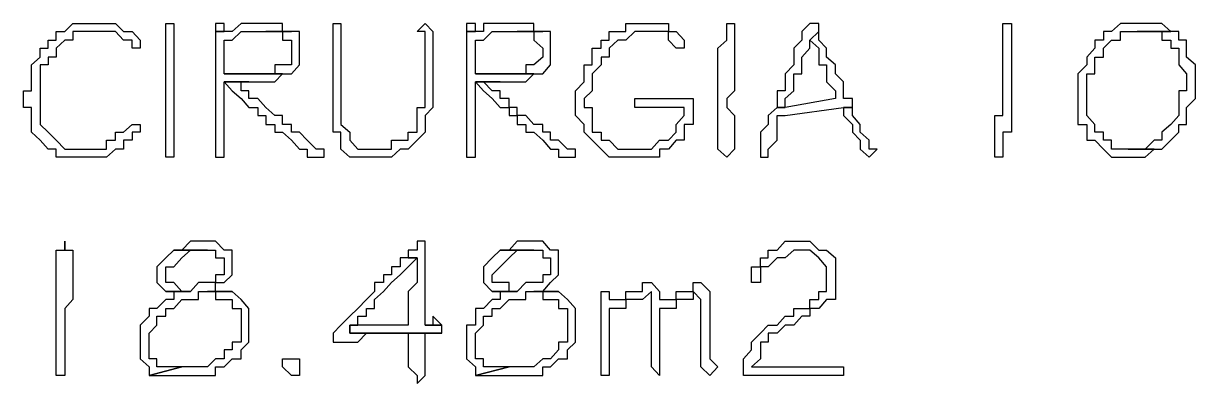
# Model space of a CAD drawing. Header units: millimetres. Extents: x -518.8 to -461.2, y 3.5 to 44.2.
# Drawn here: x -488.895 to -488.004, y 26.718 to 26.992 of the extents above; entities that cross this region are included whole.
import ezdxf

# ---------------------------------------------------------------- set-up
doc = ezdxf.new("R2010")
doc.units = ezdxf.units.MM
doc.header["$MEASUREMENT"] = 0
doc.layers.add('MYSOLIDS', color=7, linetype='Continuous')

msp = doc.modelspace()

# ---------------------------------------------------------------- linework, layer by layer
at = {"layer": 'MYSOLIDS'}
for points in [[(-488.83761, 26.98567), (-488.84438, 26.98567), (-488.8504, 26.98567), (-488.85716, 26.98567), (-488.85716, 26.9789), (-488.86318, 26.9789), (-488.86318, 26.9789), (-488.86995, 26.97289), (-488.86995, 26.97289), (-488.86995, 26.96612), (-488.87596, 26.96612), (-488.87596, 26.96011), (-488.88198, 26.96011), (-488.88198, 26.95334), (-488.88198, 26.95334), (-488.88198, 26.94732), (-488.88198, 26.94056), (-488.88198, 26.94056), (-488.88198, 26.93454), (-488.88198, 26.92777), (-488.88198, 26.92777), (-488.88198, 26.92176), (-488.88198, 26.91499), (-488.88198, 26.91499), (-488.87596, 26.90898), (-488.87596, 26.90898), (-488.86995, 26.90296), (-488.86995, 26.90296), (-488.86318, 26.8962), (-488.85716, 26.8962), (-488.85716, 26.8962), (-488.8504, 26.8962), (-488.8504, 26.8962), (-488.84438, 26.8962), (-488.83761, 26.8962), (-488.83761, 26.8962), (-488.8316, 26.8962), (-488.8316, 26.90296), (-488.82483, 26.90296), (-488.82483, 26.90898), (-488.81882, 26.90898), (-488.81882, 26.90898), (-488.81205, 26.91499), (-488.81205, 26.91499), (-488.81205, 26.91499), (-488.80604, 26.91499), (-488.80604, 26.91499), (-488.80604, 26.91499), (-488.80604, 26.91499), (-488.80604, 26.90898), (-488.80604, 26.90898), (-488.81205, 26.90898), (-488.81205, 26.90296), (-488.81882, 26.90296), (-488.81882, 26.8962), (-488.82483, 26.8962), (-488.8316, 26.89018), (-488.8316, 26.89018), (-488.8316, 26.89018), (-488.83761, 26.89018), (-488.84438, 26.89018), (-488.8504, 26.89018), (-488.8504, 26.89018), (-488.85716, 26.89018), (-488.85716, 26.89018), (-488.86318, 26.89018), (-488.86995, 26.89018), (-488.86995, 26.8962), (-488.87596, 26.8962), (-488.87596, 26.8962), (-488.88198, 26.90296), (-488.88198, 26.90296), (-488.88874, 26.90898), (-488.88874, 26.90898), (-488.88874, 26.91499), (-488.88874, 26.92176), (-488.88874, 26.92777), (-488.89476, 26.92777), (-488.89476, 26.93454), (-488.89476, 26.94056), (-488.88874, 26.94056), (-488.88874, 26.94732), (-488.88874, 26.95334), (-488.88874, 26.95334), (-488.88874, 26.96011), (-488.88198, 26.96612), (-488.88198, 26.96612), (-488.88198, 26.97289), (-488.87596, 26.97289), (-488.87596, 26.9789), (-488.86995, 26.9789), (-488.86995, 26.98567), (-488.86318, 26.98567), (-488.86318, 26.98567), (-488.85716, 26.99168), (-488.8504, 26.99168), (-488.84438, 26.99168), (-488.84438, 26.99168), (-488.83761, 26.99168), (-488.83761, 26.99168), (-488.8316, 26.99168), (-488.82483, 26.99168), (-488.82483, 26.99168), (-488.81882, 26.98567), (-488.81882, 26.98567), (-488.81205, 26.98567), (-488.80604, 26.9789), (-488.80604, 26.9789), (-488.80604, 26.9789), (-488.80604, 26.97289), (-488.80604, 26.97289), (-488.81205, 26.97289), (-488.81205, 26.97289), (-488.81205, 26.97289), (-488.81205, 26.9789), (-488.81882, 26.9789), (-488.81882, 26.9789), (-488.81882, 26.9789), (-488.82483, 26.98567), (-488.82483, 26.98567), (-488.8316, 26.98567), (-488.83761, 26.98567), (-488.83761, 26.98567), (-488.83761, 26.98567), (-488.83761, 26.98567), (-488.83761, 26.98567)], [(-488.78047, 26.93454), (-488.78047, 26.92777), (-488.78047, 26.92176), (-488.78047, 26.91499), (-488.78047, 26.91499), (-488.78047, 26.90898), (-488.78047, 26.90296), (-488.78047, 26.8962), (-488.78047, 26.8962), (-488.78047, 26.8962), (-488.78047, 26.89018), (-488.78047, 26.89018), (-488.78047, 26.89018), (-488.78047, 26.89018), (-488.78649, 26.89018), (-488.78649, 26.89018), (-488.78649, 26.8962), (-488.78649, 26.8962), (-488.78649, 26.8962), (-488.78649, 26.8962), (-488.78649, 26.8962), (-488.78649, 26.90296), (-488.78649, 26.90898), (-488.78649, 26.90898), (-488.78649, 26.91499), (-488.78649, 26.92176), (-488.78649, 26.92777), (-488.78649, 26.93454), (-488.78649, 26.93454), (-488.78649, 26.94056), (-488.78649, 26.94732), (-488.78649, 26.94732), (-488.78649, 26.95334), (-488.78649, 26.96011), (-488.78649, 26.96612), (-488.78649, 26.96612), (-488.78649, 26.97289), (-488.78649, 26.9789), (-488.78649, 26.9789), (-488.78649, 26.98567), (-488.78649, 26.98567), (-488.78649, 26.98567), (-488.78649, 26.99168), (-488.78649, 26.99168), (-488.78047, 26.99168), (-488.78047, 26.99168), (-488.78047, 26.99168), (-488.78047, 26.99168), (-488.78047, 26.98567), (-488.78047, 26.98567), (-488.78047, 26.9789), (-488.78047, 26.9789), (-488.78047, 26.9789), (-488.78047, 26.97289), (-488.78047, 26.96612), (-488.78047, 26.96612), (-488.78047, 26.96011), (-488.78047, 26.95334), (-488.78047, 26.94732), (-488.78047, 26.94732), (-488.78047, 26.94056), (-488.78047, 26.93454), (-488.78047, 26.93454), (-488.78047, 26.93454), (-488.78047, 26.93454), (-488.78047, 26.93454)], [(-488.71055, 26.99168), (-488.71055, 26.99168), (-488.71656, 26.99168), (-488.71656, 26.99168), (-488.72333, 26.99168), (-488.72333, 26.99168), (-488.72934, 26.99168), (-488.72934, 26.99168), (-488.73611, 26.98567), (-488.74213, 26.98567), (-488.74889, 26.98567), (-488.74889, 26.8962), (-488.74889, 26.89018), (-488.74213, 26.89018), (-488.74213, 26.89018), (-488.74213, 26.8962), (-488.74213, 26.8962), (-488.74213, 26.94732), (-488.72333, 26.94732), (-488.71656, 26.94732), (-488.71055, 26.94732), (-488.70378, 26.94732), (-488.70378, 26.94732), (-488.69777, 26.95334), (-488.74213, 26.95334), (-488.74213, 26.9789), (-488.74213, 26.9789), (-488.73611, 26.9789), (-488.72934, 26.98567), (-488.72934, 26.98567), (-488.72333, 26.98567), (-488.71656, 26.98567), (-488.71656, 26.98567), (-488.71055, 26.98567), (-488.691, 26.98567), (-488.691, 26.98567), (-488.69777, 26.98567), (-488.69777, 26.99168), (-488.70378, 26.99168), (-488.71055, 26.99168), (-488.71055, 26.99168)], [(-488.74889, 26.99168), (-488.74889, 26.99168), (-488.74889, 26.98567), (-488.74213, 26.98567), (-488.74213, 26.99168), (-488.74889, 26.99168), (-488.74889, 26.99168)], [(-488.65942, 26.98567), (-488.65942, 26.99168), (-488.65942, 26.99168), (-488.6534, 26.99168), (-488.6534, 26.99168), (-488.6534, 26.99168), (-488.6534, 26.99168), (-488.6534, 26.98567), (-488.6534, 26.98567), (-488.6534, 26.91499), (-488.64664, 26.90898), (-488.64664, 26.90898), (-488.64664, 26.90296), (-488.64664, 26.90296), (-488.64062, 26.8962), (-488.64062, 26.8962), (-488.63386, 26.8962), (-488.63386, 26.8962), (-488.62784, 26.8962), (-488.62107, 26.8962), (-488.62107, 26.8962), (-488.61506, 26.8962), (-488.61506, 26.90296), (-488.60829, 26.90296), (-488.60228, 26.90296), (-488.60228, 26.90898), (-488.59551, 26.90898), (-488.59551, 26.90898), (-488.59551, 26.91499), (-488.59551, 26.92176), (-488.59551, 26.92176), (-488.59551, 26.92777), (-488.58949, 26.92777), (-488.58949, 26.93454), (-488.58949, 26.93454), (-488.58949, 26.94056), (-488.58949, 26.94732), (-488.58949, 26.95334), (-488.58949, 26.96011), (-488.58949, 26.96612), (-488.58949, 26.96612), (-488.58949, 26.97289), (-488.58949, 26.97289), (-488.58949, 26.98567), (-488.59551, 26.98567), (-488.59551, 26.98567), (-488.58949, 26.99168), (-488.58949, 26.99168), (-488.58949, 26.99168), (-488.58949, 26.99168), (-488.58949, 26.99168), (-488.58348, 26.98567), (-488.58348, 26.98567), (-488.58348, 26.9789), (-488.58348, 26.97289), (-488.58348, 26.96612), (-488.58348, 26.96612), (-488.58348, 26.95334), (-488.58348, 26.94732), (-488.58348, 26.94732), (-488.58348, 26.94056), (-488.58348, 26.93454), (-488.58348, 26.92777), (-488.58348, 26.92777), (-488.58348, 26.92777), (-488.58949, 26.92176), (-488.58949, 26.91499), (-488.58949, 26.91499), (-488.58949, 26.90898), (-488.58949, 26.90898), (-488.59551, 26.90296), (-488.59551, 26.90296), (-488.60228, 26.8962), (-488.60228, 26.8962), (-488.60829, 26.8962), (-488.60829, 26.8962), (-488.61506, 26.89018), (-488.62107, 26.89018), (-488.62107, 26.89018), (-488.62784, 26.89018), (-488.63386, 26.89018), (-488.63386, 26.89018), (-488.64062, 26.89018), (-488.64664, 26.89018), (-488.64664, 26.89018), (-488.6534, 26.8962), (-488.6534, 26.8962), (-488.6534, 26.8962), (-488.6534, 26.90296), (-488.6534, 26.90898), (-488.65942, 26.90898), (-488.65942, 26.91499), (-488.65942, 26.92176), (-488.65942, 26.98567), (-488.65942, 26.98567), (-488.65942, 26.98567)], [(-488.51957, 26.99168), (-488.51957, 26.99168), (-488.52558, 26.99168), (-488.52558, 26.99168), (-488.53235, 26.99168), (-488.53235, 26.99168), (-488.53837, 26.99168), (-488.54513, 26.99168), (-488.54513, 26.98567), (-488.55115, 26.98567), (-488.55792, 26.98567), (-488.55792, 26.8962), (-488.55792, 26.89018), (-488.55115, 26.89018), (-488.55115, 26.89018), (-488.55115, 26.8962), (-488.55115, 26.8962), (-488.55115, 26.94732), (-488.53235, 26.94732), (-488.52558, 26.94732), (-488.51957, 26.94732), (-488.5128, 26.94732), (-488.5128, 26.94732), (-488.50679, 26.95334), (-488.55115, 26.95334), (-488.55115, 26.9789), (-488.55115, 26.9789), (-488.54513, 26.9789), (-488.53837, 26.98567), (-488.53837, 26.98567), (-488.53235, 26.98567), (-488.52558, 26.98567), (-488.52558, 26.98567), (-488.51957, 26.98567), (-488.50002, 26.98567), (-488.50002, 26.98567), (-488.50679, 26.98567), (-488.50679, 26.99168), (-488.5128, 26.99168), (-488.51957, 26.99168), (-488.51957, 26.99168)], [(-488.55792, 26.99168), (-488.55792, 26.99168), (-488.55792, 26.98567), (-488.55115, 26.98567), (-488.55115, 26.99168), (-488.55792, 26.99168), (-488.55792, 26.99168)], [(-488.3925, 26.92777), (-488.39852, 26.92777), (-488.40453, 26.92777), (-488.40453, 26.92777), (-488.4113, 26.92777), (-488.4113, 26.92777), (-488.41731, 26.92777), (-488.42408, 26.92777), (-488.42408, 26.92777), (-488.4301, 26.92777), (-488.4301, 26.92777), (-488.4301, 26.92777), (-488.4301, 26.92777), (-488.4301, 26.93454), (-488.42408, 26.93454), (-488.42408, 26.93454), (-488.42408, 26.93454), (-488.42408, 26.93454), (-488.41731, 26.93454), (-488.4113, 26.93454), (-488.4113, 26.93454), (-488.40453, 26.93454), (-488.39852, 26.93454), (-488.3925, 26.93454), (-488.3925, 26.93454), (-488.38574, 26.93454), (-488.38574, 26.93454), (-488.38574, 26.92777), (-488.38574, 26.92777), (-488.38574, 26.92777), (-488.38574, 26.92176), (-488.38574, 26.91499), (-488.3925, 26.91499), (-488.3925, 26.90898), (-488.3925, 26.90296), (-488.39852, 26.90296), (-488.39852, 26.90296), (-488.40453, 26.8962), (-488.40453, 26.8962), (-488.4113, 26.8962), (-488.4113, 26.89018), (-488.41731, 26.89018), (-488.41731, 26.89018), (-488.42408, 26.89018), (-488.4301, 26.89018), (-488.4301, 26.89018), (-488.43686, 26.89018), (-488.44288, 26.89018), (-488.44288, 26.89018), (-488.44964, 26.89018), (-488.45566, 26.8962), (-488.45566, 26.8962), (-488.46243, 26.90296), (-488.46243, 26.90296), (-488.46243, 26.90296), (-488.46844, 26.90898), (-488.46844, 26.90898), (-488.46844, 26.91499), (-488.47521, 26.92176), (-488.47521, 26.92176), (-488.47521, 26.92777), (-488.47521, 26.92777), (-488.47521, 26.93454), (-488.47521, 26.94056), (-488.46844, 26.94732), (-488.46844, 26.94732), (-488.46844, 26.95334), (-488.46844, 26.96011), (-488.46243, 26.96011), (-488.46243, 26.96612), (-488.46243, 26.97289), (-488.45566, 26.97289), (-488.45566, 26.9789), (-488.44964, 26.9789), (-488.44964, 26.98567), (-488.44288, 26.98567), (-488.44288, 26.98567), (-488.43686, 26.98567), (-488.43686, 26.99168), (-488.4301, 26.99168), (-488.42408, 26.99168), (-488.42408, 26.99168), (-488.41731, 26.99168), (-488.41731, 26.99168), (-488.4113, 26.99168), (-488.40453, 26.99168), (-488.40453, 26.98567), (-488.39852, 26.98567), (-488.39852, 26.98567), (-488.3925, 26.9789), (-488.3925, 26.9789), (-488.3925, 26.97289), (-488.3925, 26.97289), (-488.3925, 26.97289), (-488.39852, 26.97289), (-488.39852, 26.97289), (-488.39852, 26.97289), (-488.39852, 26.97289), (-488.40453, 26.9789), (-488.40453, 26.9789), (-488.40453, 26.98567), (-488.4113, 26.98567), (-488.41731, 26.98567), (-488.41731, 26.98567), (-488.42408, 26.98567), (-488.4301, 26.98567), (-488.4301, 26.98567), (-488.43686, 26.9789), (-488.43686, 26.9789), (-488.44288, 26.9789), (-488.44964, 26.97289), (-488.44964, 26.97289), (-488.44964, 26.96612), (-488.45566, 26.96612), (-488.45566, 26.96011), (-488.45566, 26.96011), (-488.46243, 26.95334), (-488.46243, 26.95334), (-488.46243, 26.94732), (-488.46243, 26.94056), (-488.46243, 26.94056), (-488.46844, 26.93454), (-488.46844, 26.92777), (-488.46243, 26.92777), (-488.46243, 26.92176), (-488.46243, 26.91499), (-488.46243, 26.91499), (-488.46243, 26.90898), (-488.45566, 26.90898), (-488.45566, 26.90296), (-488.44964, 26.90296), (-488.44964, 26.90296), (-488.44288, 26.8962), (-488.44288, 26.8962), (-488.43686, 26.8962), (-488.4301, 26.8962), (-488.4301, 26.8962), (-488.42408, 26.8962), (-488.41731, 26.8962), (-488.41731, 26.8962), (-488.4113, 26.90296), (-488.4113, 26.90296), (-488.40453, 26.90296), (-488.40453, 26.90296), (-488.39852, 26.90898), (-488.39852, 26.90898), (-488.39852, 26.91499), (-488.3925, 26.92176), (-488.3925, 26.92176), (-488.3925, 26.92777), (-488.3925, 26.92777), (-488.3925, 26.92777), (-488.3925, 26.92777), (-488.3925, 26.92777)], [(-488.36017, 26.93454), (-488.36017, 26.92777), (-488.35416, 26.92176), (-488.35416, 26.91499), (-488.35416, 26.91499), (-488.35416, 26.90898), (-488.35416, 26.90296), (-488.35416, 26.8962), (-488.35416, 26.8962), (-488.35416, 26.8962), (-488.36017, 26.89018), (-488.36017, 26.89018), (-488.36017, 26.89018), (-488.36017, 26.89018), (-488.36017, 26.89018), (-488.36017, 26.89018), (-488.36694, 26.8962), (-488.36694, 26.8962), (-488.36694, 26.8962), (-488.36694, 26.8962), (-488.36694, 26.8962), (-488.36694, 26.90296), (-488.36694, 26.90898), (-488.36694, 26.90898), (-488.36694, 26.91499), (-488.36694, 26.92176), (-488.36694, 26.92777), (-488.36694, 26.93454), (-488.36694, 26.93454), (-488.36694, 26.94056), (-488.36694, 26.94732), (-488.36694, 26.94732), (-488.36694, 26.95334), (-488.36694, 26.96011), (-488.36694, 26.96612), (-488.36694, 26.96612), (-488.36694, 26.97289), (-488.36017, 26.9789), (-488.36017, 26.9789), (-488.36017, 26.98567), (-488.36017, 26.98567), (-488.36017, 26.98567), (-488.36017, 26.99168), (-488.36017, 26.99168), (-488.36017, 26.99168), (-488.36017, 26.99168), (-488.35416, 26.99168), (-488.35416, 26.99168), (-488.35416, 26.98567), (-488.35416, 26.98567), (-488.35416, 26.9789), (-488.35416, 26.9789), (-488.35416, 26.9789), (-488.35416, 26.97289), (-488.35416, 26.96612), (-488.35416, 26.96612), (-488.35416, 26.96011), (-488.35416, 26.95334), (-488.35416, 26.94732), (-488.35416, 26.94732), (-488.35416, 26.94056), (-488.36017, 26.93454), (-488.36017, 26.93454), (-488.36017, 26.93454), (-488.36017, 26.93454), (-488.36017, 26.93454)], [(-488.29701, 26.99168), (-488.29701, 26.99168), (-488.29701, 26.99168), (-488.29701, 26.99168), (-488.30303, 26.98567), (-488.30303, 26.98567), (-488.30303, 26.9789), (-488.30904, 26.97289), (-488.30904, 26.96612), (-488.30904, 26.96011), (-488.31581, 26.95334), (-488.31581, 26.94732), (-488.31581, 26.94732), (-488.31581, 26.94056), (-488.32183, 26.94056), (-488.32183, 26.93454), (-488.32183, 26.92777), (-488.31581, 26.92777), (-488.31581, 26.93454), (-488.31581, 26.93454), (-488.30904, 26.94056), (-488.30904, 26.94732), (-488.30904, 26.95334), (-488.30904, 26.95334), (-488.30303, 26.95334), (-488.30303, 26.96011), (-488.30303, 26.96011), (-488.30303, 26.96612), (-488.29701, 26.97289), (-488.29701, 26.9789), (-488.29701, 26.9789), (-488.29025, 26.98567), (-488.29025, 26.98567), (-488.29025, 26.99168), (-488.29701, 26.99168), (-488.29701, 26.99168)], [(-488.15641, 26.8962), (-488.15641, 26.8962), (-488.15641, 26.90221), (-488.15641, 26.90221), (-488.15641, 26.90898), (-488.15641, 26.91499), (-488.15641, 26.92176), (-488.1504, 26.92176), (-488.1504, 26.92777), (-488.1504, 26.93454), (-488.1504, 26.94056), (-488.1504, 26.94056), (-488.1504, 26.94732), (-488.1504, 26.95334), (-488.1504, 26.96011), (-488.1504, 26.96011), (-488.1504, 26.96612), (-488.1504, 26.96612), (-488.1504, 26.97289), (-488.1504, 26.9789), (-488.1504, 26.98567), (-488.1504, 26.98567), (-488.1504, 26.99168), (-488.1504, 26.99168), (-488.1504, 26.99168), (-488.1504, 26.99168), (-488.14363, 26.99168), (-488.14363, 26.99168), (-488.14363, 26.98567), (-488.14363, 26.9789), (-488.14363, 26.9789), (-488.14363, 26.97289), (-488.14363, 26.96612), (-488.14363, 26.96612), (-488.14363, 26.96011), (-488.14363, 26.95334), (-488.14363, 26.94732), (-488.14363, 26.94732), (-488.14363, 26.94056), (-488.14363, 26.93454), (-488.14363, 26.92777), (-488.14363, 26.92777), (-488.14363, 26.92176), (-488.14363, 26.91499), (-488.14363, 26.90898), (-488.1504, 26.90898), (-488.1504, 26.90221), (-488.1504, 26.90221), (-488.1504, 26.8962), (-488.1504, 26.8962), (-488.1504, 26.89018), (-488.1504, 26.89018), (-488.1504, 26.89018), (-488.1504, 26.89018), (-488.15641, 26.89018), (-488.15641, 26.89018), (-488.15641, 26.8962), (-488.15641, 26.8962), (-488.15641, 26.8962), (-488.15641, 26.8962), (-488.15641, 26.8962)], [(-488.04213, 26.99168), (-488.04814, 26.99168), (-488.05491, 26.99168), (-488.06092, 26.99168), (-488.06092, 26.99168), (-488.06769, 26.98567), (-488.06769, 26.98567), (-488.07371, 26.98567), (-488.07371, 26.9789), (-488.08047, 26.9789), (-488.08047, 26.97289), (-488.08649, 26.96612), (-488.08649, 26.96612), (-488.08649, 26.96011), (-488.08649, 26.96011), (-488.09325, 26.95334), (-488.09325, 26.95334), (-488.09325, 26.94732), (-488.09325, 26.94056), (-488.09325, 26.93454), (-488.09325, 26.93454), (-488.09325, 26.92777), (-488.09325, 26.92777), (-488.09325, 26.92176), (-488.09325, 26.91499), (-488.08649, 26.91499), (-488.08649, 26.90898), (-488.08649, 26.90296), (-488.08047, 26.90296), (-488.08047, 26.90296), (-488.07371, 26.8962), (-488.07371, 26.8962), (-488.06769, 26.89018), (-488.06769, 26.89018), (-488.06092, 26.89018), (-488.05491, 26.89018), (-488.05491, 26.89018), (-488.04814, 26.89018), (-488.04213, 26.89018), (-488.04213, 26.89018), (-488.03536, 26.8962), (-488.03536, 26.8962), (-488.05491, 26.8962), (-488.05491, 26.8962), (-488.05491, 26.8962), (-488.06092, 26.8962), (-488.06769, 26.8962), (-488.06769, 26.90296), (-488.07371, 26.90296), (-488.07371, 26.90898), (-488.08047, 26.90898), (-488.08047, 26.91499), (-488.08047, 26.91499), (-488.08649, 26.92176), (-488.08649, 26.92777), (-488.08649, 26.93454), (-488.08649, 26.93454), (-488.08649, 26.94056), (-488.08649, 26.94056), (-488.08649, 26.94732), (-488.08649, 26.95334), (-488.08047, 26.95334), (-488.08047, 26.96011), (-488.08047, 26.96612), (-488.07371, 26.96612), (-488.07371, 26.97289), (-488.07371, 26.97289), (-488.06769, 26.9789), (-488.06769, 26.9789), (-488.06092, 26.9789), (-488.06092, 26.98567), (-488.05491, 26.98567), (-488.04814, 26.98567), (-488.04814, 26.98567), (-488.02258, 26.98567), (-488.02934, 26.99168), (-488.02934, 26.99168), (-488.03536, 26.99168), (-488.04213, 26.99168), (-488.04213, 26.99168), (-488.04213, 26.99168)], [(-488.691, 26.98567), (-488.71055, 26.98567), (-488.71055, 26.98567), (-488.70378, 26.98567), (-488.69777, 26.98567), (-488.69777, 26.9789), (-488.691, 26.9789), (-488.691, 26.97289), (-488.691, 26.97289), (-488.691, 26.96612), (-488.691, 26.96612), (-488.691, 26.96011), (-488.69777, 26.96011), (-488.70378, 26.96011), (-488.70378, 26.95334), (-488.71055, 26.95334), (-488.71055, 26.95334), (-488.71656, 26.95334), (-488.71656, 26.95334), (-488.72333, 26.95334), (-488.72934, 26.95334), (-488.73611, 26.95334), (-488.74213, 26.95334), (-488.69777, 26.95334), (-488.69777, 26.95334), (-488.691, 26.95334), (-488.691, 26.95334), (-488.68498, 26.96011), (-488.68498, 26.96011), (-488.68498, 26.96612), (-488.68498, 26.97289), (-488.68498, 26.97289), (-488.68498, 26.9789), (-488.68498, 26.98567), (-488.691, 26.98567), (-488.691, 26.98567)], [(-488.50002, 26.98567), (-488.51957, 26.98567), (-488.51957, 26.98567), (-488.5128, 26.98567), (-488.50679, 26.98567), (-488.50679, 26.9789), (-488.50679, 26.9789), (-488.50002, 26.97289), (-488.50002, 26.97289), (-488.50002, 26.96612), (-488.50002, 26.96612), (-488.50679, 26.96011), (-488.50679, 26.96011), (-488.5128, 26.96011), (-488.5128, 26.95334), (-488.51957, 26.95334), (-488.51957, 26.95334), (-488.52558, 26.95334), (-488.53235, 26.95334), (-488.53235, 26.95334), (-488.53837, 26.95334), (-488.54513, 26.95334), (-488.55115, 26.95334), (-488.50679, 26.95334), (-488.50679, 26.95334), (-488.50679, 26.95334), (-488.50002, 26.95334), (-488.49401, 26.96011), (-488.49401, 26.96011), (-488.49401, 26.96612), (-488.49401, 26.97289), (-488.49401, 26.97289), (-488.49401, 26.9789), (-488.49401, 26.98567), (-488.50002, 26.98567), (-488.50002, 26.98567)], [(-488.29025, 26.98567), (-488.29701, 26.9789), (-488.29701, 26.9789), (-488.29025, 26.97289), (-488.29025, 26.97289), (-488.29025, 26.96612), (-488.29025, 26.96011), (-488.28423, 26.96011), (-488.28423, 26.95334), (-488.28423, 26.94732), (-488.28423, 26.94732), (-488.27746, 26.94056), (-488.27746, 26.93454), (-488.27746, 26.93454), (-488.31581, 26.92777), (-488.32183, 26.92777), (-488.32183, 26.92777), (-488.32859, 26.92176), (-488.32859, 26.91499), (-488.32859, 26.91499), (-488.32859, 26.91499), (-488.33461, 26.90898), (-488.33461, 26.90296), (-488.33461, 26.8962), (-488.33461, 26.8962), (-488.33461, 26.89018), (-488.32859, 26.89018), (-488.32859, 26.89018), (-488.32859, 26.8962), (-488.32859, 26.8962), (-488.32183, 26.90296), (-488.32183, 26.90296), (-488.32183, 26.90898), (-488.32183, 26.91499), (-488.32183, 26.92176), (-488.31581, 26.92176), (-488.27145, 26.92777), (-488.26468, 26.92777), (-488.26468, 26.93454), (-488.27145, 26.93454), (-488.27145, 26.94056), (-488.27145, 26.94732), (-488.27145, 26.94732), (-488.27746, 26.95334), (-488.27746, 26.95334), (-488.27746, 26.96011), (-488.27746, 26.96011), (-488.28423, 26.96612), (-488.28423, 26.96612), (-488.28423, 26.97289), (-488.28423, 26.97289), (-488.29025, 26.9789), (-488.29025, 26.98567), (-488.29025, 26.98567)], [(-488.02258, 26.98567), (-488.04814, 26.98567), (-488.04213, 26.98567), (-488.03536, 26.98567), (-488.02934, 26.98567), (-488.02934, 26.9789), (-488.02258, 26.9789), (-488.02258, 26.97289), (-488.02258, 26.97289), (-488.01656, 26.97289), (-488.01656, 26.96612), (-488.01656, 26.96011), (-488.01656, 26.96011), (-488.01055, 26.95334), (-488.01055, 26.94732), (-488.01055, 26.94732), (-488.01055, 26.94056), (-488.01656, 26.94056), (-488.01656, 26.93454), (-488.01656, 26.92777), (-488.01656, 26.92777), (-488.01656, 26.92176), (-488.01656, 26.92176), (-488.02258, 26.91499), (-488.02258, 26.91499), (-488.02934, 26.90898), (-488.02934, 26.90296), (-488.03536, 26.90296), (-488.03536, 26.90296), (-488.03536, 26.90296), (-488.04213, 26.8962), (-488.04814, 26.8962), (-488.05491, 26.8962), (-488.03536, 26.8962), (-488.02934, 26.8962), (-488.02258, 26.90296), (-488.02258, 26.90296), (-488.01656, 26.90898), (-488.01656, 26.90898), (-488.01656, 26.91499), (-488.01055, 26.91499), (-488.01055, 26.92176), (-488.01055, 26.92777), (-488.01055, 26.92777), (-488.00378, 26.93454), (-488.00378, 26.94056), (-488.00378, 26.94056), (-488.00378, 26.94732), (-488.00378, 26.95334), (-488.00378, 26.95334), (-488.00378, 26.96011), (-488.01055, 26.96612), (-488.01055, 26.97289), (-488.01055, 26.97289), (-488.01055, 26.9789), (-488.01656, 26.9789), (-488.01656, 26.9789), (-488.01656, 26.98567), (-488.02258, 26.98567), (-488.02258, 26.98567)], [(-488.72333, 26.94732), (-488.74213, 26.94732), (-488.73611, 26.94056), (-488.73611, 26.94056), (-488.72934, 26.93454), (-488.72934, 26.93454), (-488.72333, 26.92777), (-488.71656, 26.92777), (-488.71656, 26.92176), (-488.71055, 26.92176), (-488.71055, 26.91499), (-488.70378, 26.91499), (-488.70378, 26.90898), (-488.69777, 26.90898), (-488.69777, 26.90898), (-488.691, 26.90296), (-488.691, 26.90296), (-488.68498, 26.8962), (-488.67897, 26.8962), (-488.67897, 26.89018), (-488.6722, 26.89018), (-488.6722, 26.89018), (-488.6722, 26.89018), (-488.66619, 26.89018), (-488.66619, 26.89018), (-488.66619, 26.89018), (-488.66619, 26.8962), (-488.6722, 26.8962), (-488.6722, 26.8962), (-488.67897, 26.90296), (-488.67897, 26.90296), (-488.67897, 26.90296), (-488.68498, 26.90898), (-488.691, 26.90898), (-488.691, 26.91499), (-488.69777, 26.91499), (-488.69777, 26.92176), (-488.70378, 26.92176), (-488.70378, 26.92176), (-488.71055, 26.92777), (-488.71055, 26.92777), (-488.71656, 26.93454), (-488.72333, 26.93454), (-488.72333, 26.94056), (-488.72934, 26.94056), (-488.72934, 26.94732), (-488.72934, 26.94732), (-488.72333, 26.94732), (-488.72333, 26.94732), (-488.72333, 26.94732)], [(-488.53235, 26.94732), (-488.55115, 26.94732), (-488.54513, 26.94056), (-488.54513, 26.94056), (-488.53837, 26.93454), (-488.53837, 26.93454), (-488.53235, 26.92777), (-488.52558, 26.92777), (-488.52558, 26.92176), (-488.51957, 26.92176), (-488.51957, 26.91499), (-488.5128, 26.91499), (-488.5128, 26.90898), (-488.50679, 26.90898), (-488.50679, 26.90898), (-488.50002, 26.90296), (-488.50002, 26.90296), (-488.49401, 26.8962), (-488.48799, 26.8962), (-488.48799, 26.89018), (-488.48122, 26.89018), (-488.48122, 26.89018), (-488.48122, 26.89018), (-488.47521, 26.89018), (-488.47521, 26.89018), (-488.47521, 26.89018), (-488.47521, 26.8962), (-488.48122, 26.8962), (-488.48122, 26.8962), (-488.48799, 26.90296), (-488.48799, 26.90296), (-488.49401, 26.90296), (-488.49401, 26.90898), (-488.50002, 26.90898), (-488.50002, 26.91499), (-488.50679, 26.91499), (-488.5128, 26.92176), (-488.5128, 26.92176), (-488.51957, 26.92176), (-488.51957, 26.92777), (-488.52558, 26.92777), (-488.52558, 26.93454), (-488.53235, 26.93454), (-488.53235, 26.94056), (-488.53837, 26.94056), (-488.54513, 26.94732), (-488.53837, 26.94732), (-488.53235, 26.94732), (-488.53235, 26.94732), (-488.53235, 26.94732)], [(-488.26468, 26.92777), (-488.27145, 26.92777), (-488.27145, 26.92176), (-488.27145, 26.92176), (-488.26468, 26.91499), (-488.26468, 26.90898), (-488.26468, 26.90898), (-488.25867, 26.90296), (-488.25867, 26.8962), (-488.25867, 26.8962), (-488.2519, 26.89018), (-488.2519, 26.89018), (-488.2519, 26.89018), (-488.24589, 26.8962), (-488.2519, 26.8962), (-488.2519, 26.90296), (-488.25867, 26.90898), (-488.25867, 26.91499), (-488.25867, 26.91499), (-488.26468, 26.92176), (-488.26468, 26.92777), (-488.26468, 26.92777)], [(-488.86995, 26.73078), (-488.86995, 26.73078), (-488.86995, 26.7368), (-488.86995, 26.7368), (-488.86995, 26.74356), (-488.86995, 26.74958), (-488.86995, 26.74958), (-488.86995, 26.75635), (-488.86995, 26.76236), (-488.86995, 26.76913), (-488.86995, 26.76913), (-488.86995, 26.77514), (-488.86995, 26.78191), (-488.86995, 26.78793), (-488.86995, 26.78793), (-488.86995, 26.79469), (-488.86995, 26.80071), (-488.86995, 26.80071), (-488.86995, 26.80672), (-488.86995, 26.81349), (-488.86995, 26.8195), (-488.86995, 26.8195), (-488.86318, 26.8195), (-488.86318, 26.8195), (-488.86318, 26.82627), (-488.86318, 26.82627), (-488.86318, 26.8195), (-488.86318, 26.8195), (-488.85716, 26.8195), (-488.85716, 26.81349), (-488.85716, 26.80672), (-488.85716, 26.80672), (-488.85716, 26.80071), (-488.85716, 26.79469), (-488.85716, 26.79469), (-488.85716, 26.78793), (-488.85716, 26.78191), (-488.86318, 26.77514), (-488.86318, 26.77514), (-488.86318, 26.76913), (-488.86318, 26.76236), (-488.86318, 26.75635), (-488.86318, 26.75635), (-488.86318, 26.74958), (-488.86318, 26.74356), (-488.86318, 26.7368), (-488.86318, 26.7368), (-488.86318, 26.73078), (-488.86318, 26.73078), (-488.86318, 26.73078), (-488.86318, 26.72402), (-488.86318, 26.72402), (-488.86318, 26.72402), (-488.86318, 26.72402), (-488.86995, 26.72402), (-488.86995, 26.72402), (-488.86995, 26.73078), (-488.86995, 26.73078), (-488.86995, 26.73078), (-488.86995, 26.73078), (-488.86995, 26.73078)], [(-488.75491, 26.82627), (-488.76167, 26.82627), (-488.76769, 26.82627), (-488.76769, 26.82627), (-488.77446, 26.8195), (-488.78047, 26.8195), (-488.75491, 26.8195), (-488.75491, 26.8195), (-488.74889, 26.8195), (-488.74889, 26.81349), (-488.74889, 26.81349), (-488.74213, 26.81349), (-488.74213, 26.80747), (-488.74213, 26.80747), (-488.74213, 26.80071), (-488.74889, 26.80071), (-488.74889, 26.79469), (-488.75491, 26.79469), (-488.75491, 26.79469), (-488.76167, 26.79469), (-488.76769, 26.78793), (-488.76769, 26.78793), (-488.78649, 26.78793), (-488.78649, 26.78793), (-488.78649, 26.78793), (-488.78047, 26.78793), (-488.78047, 26.78191), (-488.78649, 26.78191), (-488.79325, 26.77514), (-488.79325, 26.77514), (-488.79927, 26.77514), (-488.79927, 26.76913), (-488.80604, 26.76236), (-488.80604, 26.76236), (-488.80604, 26.75635), (-488.80604, 26.74958), (-488.80604, 26.74958), (-488.80604, 26.74356), (-488.80604, 26.7368), (-488.80604, 26.7368), (-488.79927, 26.73078), (-488.79927, 26.73078), (-488.79927, 26.72402), (-488.77446, 26.73078), (-488.77446, 26.73078), (-488.78047, 26.73078), (-488.78649, 26.73078), (-488.78649, 26.73078), (-488.79325, 26.73078), (-488.79325, 26.7368), (-488.79927, 26.7368), (-488.79927, 26.74356), (-488.79927, 26.74958), (-488.79927, 26.74958), (-488.79927, 26.75635), (-488.79927, 26.75635), (-488.79325, 26.76236), (-488.79325, 26.76236), (-488.79325, 26.76913), (-488.78649, 26.76913), (-488.78649, 26.77514), (-488.78047, 26.77514), (-488.78047, 26.77514), (-488.77446, 26.78191), (-488.76769, 26.78191), (-488.76769, 26.78191), (-488.76167, 26.78191), (-488.76167, 26.78793), (-488.75491, 26.78793), (-488.73611, 26.78793), (-488.73611, 26.78793), (-488.74213, 26.78793), (-488.74889, 26.78793), (-488.74889, 26.79469), (-488.74213, 26.79469), (-488.73611, 26.80071), (-488.73611, 26.80071), (-488.73611, 26.80747), (-488.73611, 26.80747), (-488.73611, 26.80747), (-488.73611, 26.81349), (-488.73611, 26.8195), (-488.74213, 26.8195), (-488.74213, 26.8195), (-488.74889, 26.82627), (-488.75491, 26.82627), (-488.75491, 26.82627), (-488.75491, 26.82627)], [(-488.78047, 26.8195), (-488.78047, 26.8195), (-488.78649, 26.81349), (-488.78649, 26.81349), (-488.79325, 26.80672), (-488.79325, 26.80071), (-488.79325, 26.80071), (-488.79325, 26.80071), (-488.79325, 26.79469), (-488.78649, 26.78793), (-488.76769, 26.78793), (-488.77446, 26.78793), (-488.78047, 26.79469), (-488.78047, 26.79469), (-488.78649, 26.79469), (-488.78649, 26.80071), (-488.78649, 26.80071), (-488.78649, 26.80672), (-488.78047, 26.80672), (-488.77446, 26.81349), (-488.77446, 26.81349), (-488.77446, 26.81349), (-488.76769, 26.8195), (-488.76167, 26.8195), (-488.75491, 26.8195), (-488.78047, 26.8195), (-488.78047, 26.8195)], [(-488.59551, 26.82627), (-488.59551, 26.82627), (-488.59551, 26.8195), (-488.60228, 26.8195), (-488.60228, 26.81349), (-488.59551, 26.81349), (-488.59551, 26.80747), (-488.59551, 26.80747), (-488.59551, 26.80071), (-488.59551, 26.79469), (-488.59551, 26.79469), (-488.60228, 26.78793), (-488.60228, 26.78191), (-488.60228, 26.78191), (-488.60228, 26.77514), (-488.60228, 26.76913), (-488.60228, 26.76236), (-488.60228, 26.76236), (-488.60829, 26.76236), (-488.60829, 26.76236), (-488.61506, 26.76236), (-488.62107, 26.76236), (-488.62107, 26.76236), (-488.62784, 26.76236), (-488.62784, 26.76236), (-488.63386, 26.76236), (-488.64062, 26.76236), (-488.64664, 26.76236), (-488.64664, 26.75635), (-488.57671, 26.75635), (-488.57671, 26.76236), (-488.57671, 26.76236), (-488.57671, 26.76236), (-488.58949, 26.76236), (-488.58949, 26.77514), (-488.58949, 26.77514), (-488.58949, 26.78191), (-488.58949, 26.78191), (-488.58949, 26.78793), (-488.58949, 26.79469), (-488.58949, 26.80071), (-488.58949, 26.80071), (-488.58949, 26.80747), (-488.58949, 26.81349), (-488.58949, 26.81349), (-488.58949, 26.8195), (-488.58949, 26.82627), (-488.59551, 26.82627), (-488.59551, 26.82627)], [(-488.50679, 26.82627), (-488.5128, 26.82627), (-488.51957, 26.82627), (-488.51957, 26.82627), (-488.52558, 26.8195), (-488.53235, 26.8195), (-488.50679, 26.8195), (-488.50679, 26.8195), (-488.50002, 26.8195), (-488.50002, 26.81349), (-488.50002, 26.81349), (-488.49401, 26.81349), (-488.49401, 26.80747), (-488.49401, 26.80747), (-488.49401, 26.80071), (-488.50002, 26.80071), (-488.50002, 26.79469), (-488.50002, 26.79469), (-488.50679, 26.79469), (-488.5128, 26.79469), (-488.51957, 26.78793), (-488.51957, 26.78793), (-488.53837, 26.78793), (-488.53837, 26.78793), (-488.53235, 26.78793), (-488.53235, 26.78793), (-488.53235, 26.78191), (-488.53837, 26.78191), (-488.54513, 26.77514), (-488.54513, 26.77514), (-488.55115, 26.77514), (-488.55115, 26.76913), (-488.55115, 26.76236), (-488.55792, 26.76236), (-488.55792, 26.75635), (-488.55792, 26.74958), (-488.55792, 26.74958), (-488.55792, 26.74356), (-488.55792, 26.7368), (-488.55792, 26.7368), (-488.55115, 26.73078), (-488.55115, 26.73078), (-488.55115, 26.72402), (-488.52558, 26.73078), (-488.52558, 26.73078), (-488.53235, 26.73078), (-488.53837, 26.73078), (-488.53837, 26.73078), (-488.54513, 26.73078), (-488.54513, 26.7368), (-488.55115, 26.7368), (-488.55115, 26.74356), (-488.55115, 26.74958), (-488.55115, 26.74958), (-488.55115, 26.75635), (-488.55115, 26.75635), (-488.54513, 26.76236), (-488.54513, 26.76236), (-488.54513, 26.76913), (-488.53837, 26.76913), (-488.53837, 26.77514), (-488.53235, 26.77514), (-488.53235, 26.77514), (-488.52558, 26.78191), (-488.51957, 26.78191), (-488.51957, 26.78191), (-488.5128, 26.78191), (-488.5128, 26.78793), (-488.50679, 26.78793), (-488.48799, 26.78793), (-488.48799, 26.78793), (-488.49401, 26.78793), (-488.50002, 26.78793), (-488.49401, 26.79469), (-488.49401, 26.79469), (-488.48799, 26.80071), (-488.48799, 26.80071), (-488.48799, 26.80747), (-488.48799, 26.80747), (-488.48799, 26.80747), (-488.48799, 26.81349), (-488.48799, 26.8195), (-488.49401, 26.8195), (-488.49401, 26.8195), (-488.50002, 26.82627), (-488.50679, 26.82627), (-488.50679, 26.82627), (-488.50679, 26.82627)], [(-488.53235, 26.8195), (-488.53235, 26.8195), (-488.53837, 26.81349), (-488.53837, 26.81349), (-488.54513, 26.80672), (-488.54513, 26.80071), (-488.54513, 26.80071), (-488.54513, 26.80071), (-488.54513, 26.79469), (-488.53837, 26.78793), (-488.51957, 26.78793), (-488.52558, 26.78793), (-488.52558, 26.79469), (-488.53235, 26.79469), (-488.53837, 26.79469), (-488.53837, 26.80071), (-488.53837, 26.80071), (-488.53235, 26.80672), (-488.53235, 26.80672), (-488.52558, 26.81349), (-488.52558, 26.81349), (-488.52558, 26.81349), (-488.51957, 26.8195), (-488.5128, 26.8195), (-488.50679, 26.8195), (-488.53235, 26.8195), (-488.53235, 26.8195)], [(-488.34137, 26.73078), (-488.27746, 26.73078), (-488.27145, 26.73078), (-488.27145, 26.73078), (-488.27145, 26.73078), (-488.27145, 26.73078), (-488.27145, 26.72402), (-488.27145, 26.72402), (-488.27746, 26.72402), (-488.27746, 26.72402), (-488.34137, 26.72402), (-488.34137, 26.72402), (-488.34137, 26.72402), (-488.34137, 26.72402), (-488.34137, 26.72402), (-488.34739, 26.72402), (-488.34739, 26.72402), (-488.34739, 26.73078), (-488.34739, 26.73078), (-488.34739, 26.73078), (-488.34739, 26.7368), (-488.34137, 26.74356), (-488.34137, 26.74356), (-488.34137, 26.74958), (-488.34137, 26.74958), (-488.33461, 26.75635), (-488.33461, 26.75635), (-488.32859, 26.76236), (-488.32859, 26.76236), (-488.32859, 26.76236), (-488.32183, 26.76236), (-488.31581, 26.76913), (-488.30904, 26.76913), (-488.30904, 26.77514), (-488.30303, 26.77514), (-488.29701, 26.77514), (-488.29701, 26.78191), (-488.29701, 26.78191), (-488.29025, 26.78191), (-488.29025, 26.78793), (-488.28423, 26.78793), (-488.28423, 26.79469), (-488.28423, 26.80071), (-488.28423, 26.80071), (-488.28423, 26.80672), (-488.28423, 26.80672), (-488.29025, 26.81349), (-488.29025, 26.81349), (-488.29025, 26.81349), (-488.29701, 26.8195), (-488.30303, 26.8195), (-488.30303, 26.8195), (-488.30904, 26.8195), (-488.31581, 26.81349), (-488.32183, 26.81349), (-488.32183, 26.81349), (-488.32183, 26.81349), (-488.32859, 26.80672), (-488.32859, 26.80672), (-488.33461, 26.80672), (-488.33461, 26.80071), (-488.33461, 26.80071), (-488.33461, 26.79469), (-488.34137, 26.79469), (-488.34137, 26.79469), (-488.34137, 26.79469), (-488.34137, 26.80071), (-488.34137, 26.80071), (-488.34137, 26.80071), (-488.34137, 26.80672), (-488.33461, 26.80672), (-488.33461, 26.81349), (-488.33461, 26.81349), (-488.32859, 26.81349), (-488.32859, 26.8195), (-488.32183, 26.8195), (-488.32183, 26.8195), (-488.31581, 26.82627), (-488.30904, 26.82627), (-488.30904, 26.82627), (-488.30303, 26.82627), (-488.30303, 26.82627), (-488.29701, 26.82627), (-488.29025, 26.8195), (-488.29025, 26.8195), (-488.28423, 26.8195), (-488.28423, 26.8195), (-488.27746, 26.81349), (-488.27746, 26.81349), (-488.27746, 26.80672), (-488.27746, 26.80071), (-488.27746, 26.80071), (-488.27746, 26.79469), (-488.27746, 26.78793), (-488.27746, 26.78793), (-488.27746, 26.78191), (-488.28423, 26.78191), (-488.28423, 26.78191), (-488.29025, 26.77514), (-488.29025, 26.77514), (-488.29701, 26.77514), (-488.29701, 26.76913), (-488.30303, 26.76913), (-488.30904, 26.76236), (-488.30904, 26.76236), (-488.31581, 26.76236), (-488.32183, 26.75635), (-488.32183, 26.75635), (-488.32859, 26.75635), (-488.32859, 26.74958), (-488.33461, 26.74958), (-488.33461, 26.74356), (-488.33461, 26.74356), (-488.33461, 26.7368), (-488.34137, 26.73078), (-488.34137, 26.73078), (-488.34137, 26.73078), (-488.34137, 26.73078)], [(-488.60228, 26.81349), (-488.60829, 26.81349), (-488.60829, 26.80672), (-488.61506, 26.80672), (-488.61506, 26.80071), (-488.62107, 26.80071), (-488.62107, 26.79469), (-488.62784, 26.79469), (-488.62784, 26.78793), (-488.63386, 26.78191), (-488.63386, 26.78191), (-488.64062, 26.77514), (-488.64062, 26.77514), (-488.64664, 26.76913), (-488.64664, 26.76913), (-488.6534, 26.76236), (-488.6534, 26.76236), (-488.6534, 26.76236), (-488.65942, 26.75635), (-488.65942, 26.75635), (-488.65942, 26.74958), (-488.6534, 26.74958), (-488.6534, 26.74958), (-488.6534, 26.74958), (-488.64664, 26.74958), (-488.64062, 26.74958), (-488.63386, 26.75635), (-488.63386, 26.75635), (-488.62784, 26.75635), (-488.62107, 26.75635), (-488.62107, 26.75635), (-488.61506, 26.75635), (-488.60829, 26.75635), (-488.60228, 26.75635), (-488.60228, 26.75635), (-488.58949, 26.75635), (-488.58949, 26.75635), (-488.58348, 26.75635), (-488.58348, 26.75635), (-488.57671, 26.75635), (-488.64664, 26.75635), (-488.64664, 26.76236), (-488.64062, 26.76236), (-488.64062, 26.76913), (-488.63386, 26.76913), (-488.63386, 26.77514), (-488.62784, 26.77514), (-488.62784, 26.78191), (-488.62107, 26.78793), (-488.62107, 26.78793), (-488.61506, 26.79469), (-488.61506, 26.79469), (-488.60829, 26.80071), (-488.60829, 26.80071), (-488.60228, 26.80672), (-488.60228, 26.80672), (-488.59551, 26.81349), (-488.60228, 26.81349), (-488.60228, 26.81349)], [(-488.4113, 26.78191), (-488.40453, 26.78191), (-488.39852, 26.78191), (-488.39852, 26.78793), (-488.3925, 26.78793), (-488.38574, 26.78793), (-488.38574, 26.79469), (-488.37972, 26.79469), (-488.37295, 26.78793), (-488.37295, 26.78793), (-488.37295, 26.78793), (-488.37295, 26.78191), (-488.37295, 26.77514), (-488.37295, 26.76913), (-488.37295, 26.76913), (-488.37295, 26.76236), (-488.37295, 26.75635), (-488.37295, 26.75635), (-488.37295, 26.74958), (-488.37295, 26.74356), (-488.37295, 26.7368), (-488.37295, 26.7368), (-488.37295, 26.7368), (-488.36694, 26.73078), (-488.36694, 26.73078), (-488.37295, 26.72402), (-488.37295, 26.72402), (-488.37295, 26.72402), (-488.37295, 26.72402), (-488.37295, 26.72402), (-488.37295, 26.72402), (-488.37972, 26.73078), (-488.37972, 26.73078), (-488.37972, 26.7368), (-488.37972, 26.74356), (-488.37972, 26.74356), (-488.37972, 26.74958), (-488.37972, 26.75635), (-488.37972, 26.75635), (-488.37972, 26.76236), (-488.37972, 26.76913), (-488.37972, 26.77514), (-488.37972, 26.77514), (-488.37972, 26.78191), (-488.37972, 26.78191), (-488.38574, 26.78793), (-488.38574, 26.78793), (-488.38574, 26.78191), (-488.3925, 26.78191), (-488.3925, 26.78191), (-488.39852, 26.78191), (-488.39852, 26.77514), (-488.40453, 26.77514), (-488.4113, 26.77514), (-488.4113, 26.73078), (-488.4113, 26.73078), (-488.4113, 26.73078), (-488.4113, 26.72402), (-488.4113, 26.72402), (-488.41731, 26.73078), (-488.41731, 26.73078), (-488.41731, 26.73078), (-488.41731, 26.73078), (-488.41731, 26.77514), (-488.41731, 26.77514), (-488.41731, 26.78191), (-488.41731, 26.78191), (-488.41731, 26.78793), (-488.41731, 26.78793), (-488.42408, 26.78191), (-488.4301, 26.78191), (-488.4301, 26.78191), (-488.43686, 26.78191), (-488.43686, 26.77514), (-488.44288, 26.77514), (-488.44964, 26.77514), (-488.44964, 26.73078), (-488.44964, 26.72402), (-488.44964, 26.72402), (-488.44964, 26.72402), (-488.44964, 26.72402), (-488.45566, 26.72402), (-488.45566, 26.72402), (-488.45566, 26.73078), (-488.45566, 26.73078), (-488.45566, 26.76913), (-488.45566, 26.76913), (-488.45566, 26.76913), (-488.45566, 26.76913), (-488.45566, 26.76913), (-488.45566, 26.76913), (-488.45566, 26.76913), (-488.45566, 26.76913), (-488.45566, 26.76913), (-488.45566, 26.77514), (-488.45566, 26.77514), (-488.45566, 26.77514), (-488.45566, 26.77514), (-488.45566, 26.78793), (-488.45566, 26.78793), (-488.45566, 26.78793), (-488.44964, 26.78793), (-488.44964, 26.78793), (-488.44964, 26.78793), (-488.44964, 26.78793), (-488.44964, 26.78793), (-488.44964, 26.78793), (-488.44964, 26.78191), (-488.44288, 26.78191), (-488.43686, 26.78191), (-488.43686, 26.78793), (-488.4301, 26.78793), (-488.42408, 26.78793), (-488.42408, 26.79469), (-488.41731, 26.79469), (-488.4113, 26.78793), (-488.4113, 26.78793), (-488.4113, 26.78793), (-488.4113, 26.78191), (-488.4113, 26.78191), (-488.4113, 26.78191), (-488.4113, 26.78191), (-488.4113, 26.78191)], [(-488.73611, 26.78793), (-488.75491, 26.78793), (-488.74889, 26.78793), (-488.74889, 26.78191), (-488.74213, 26.78191), (-488.73611, 26.78191), (-488.73611, 26.77514), (-488.72934, 26.77514), (-488.72934, 26.76913), (-488.72934, 26.76913), (-488.72934, 26.76236), (-488.72934, 26.75635), (-488.72934, 26.75635), (-488.72934, 26.74958), (-488.73611, 26.74958), (-488.73611, 26.74356), (-488.74213, 26.74356), (-488.74213, 26.7368), (-488.74889, 26.7368), (-488.74889, 26.7368), (-488.75491, 26.73078), (-488.75491, 26.73078), (-488.76167, 26.73078), (-488.76769, 26.73078), (-488.76769, 26.73078), (-488.77446, 26.73078), (-488.79927, 26.72402), (-488.79325, 26.72402), (-488.78649, 26.72402), (-488.78649, 26.72402), (-488.78047, 26.72402), (-488.77446, 26.72402), (-488.77446, 26.72402), (-488.76769, 26.72402), (-488.76769, 26.72402), (-488.76167, 26.72402), (-488.75491, 26.72402), (-488.74889, 26.72402), (-488.74889, 26.72402), (-488.74889, 26.73078), (-488.74213, 26.73078), (-488.73611, 26.7368), (-488.73611, 26.7368), (-488.72934, 26.7368), (-488.72934, 26.7368), (-488.72934, 26.74356), (-488.72333, 26.74958), (-488.72333, 26.74958), (-488.72333, 26.75635), (-488.72333, 26.75635), (-488.72333, 26.76236), (-488.72333, 26.76236), (-488.72333, 26.76913), (-488.72333, 26.77514), (-488.72333, 26.77514), (-488.72934, 26.78191), (-488.72934, 26.78191), (-488.73611, 26.78793), (-488.73611, 26.78793)], [(-488.48799, 26.78793), (-488.50679, 26.78793), (-488.50002, 26.78793), (-488.50002, 26.78191), (-488.49401, 26.78191), (-488.48799, 26.78191), (-488.48799, 26.77514), (-488.48122, 26.77514), (-488.48122, 26.76913), (-488.48122, 26.76913), (-488.48122, 26.76236), (-488.48122, 26.75635), (-488.48122, 26.75635), (-488.48122, 26.74958), (-488.48799, 26.74958), (-488.48799, 26.74356), (-488.48799, 26.74356), (-488.49401, 26.7368), (-488.49401, 26.7368), (-488.50002, 26.7368), (-488.50679, 26.73078), (-488.50679, 26.73078), (-488.5128, 26.73078), (-488.51957, 26.73078), (-488.51957, 26.73078), (-488.52558, 26.73078), (-488.55115, 26.72402), (-488.54513, 26.72402), (-488.53837, 26.72402), (-488.53837, 26.72402), (-488.53235, 26.72402), (-488.52558, 26.72402), (-488.52558, 26.72402), (-488.51957, 26.72402), (-488.5128, 26.72402), (-488.5128, 26.72402), (-488.50679, 26.72402), (-488.50002, 26.72402), (-488.50002, 26.72402), (-488.50002, 26.73078), (-488.49401, 26.73078), (-488.48799, 26.7368), (-488.48799, 26.7368), (-488.48122, 26.7368), (-488.48122, 26.7368), (-488.48122, 26.74356), (-488.47521, 26.74958), (-488.47521, 26.74958), (-488.47521, 26.75635), (-488.47521, 26.75635), (-488.47521, 26.76236), (-488.47521, 26.76236), (-488.47521, 26.76913), (-488.47521, 26.77514), (-488.47521, 26.77514), (-488.48122, 26.78191), (-488.48122, 26.78191), (-488.48799, 26.78793), (-488.48799, 26.78793)], [(-488.58348, 26.76913), (-488.58348, 26.76913), (-488.58348, 26.76236), (-488.58949, 26.76236), (-488.58949, 26.76236), (-488.57671, 26.76236), (-488.57671, 26.76236), (-488.58348, 26.76913), (-488.58348, 26.76913)], [(-488.58949, 26.75635), (-488.60228, 26.75635), (-488.60228, 26.75635), (-488.60228, 26.74958), (-488.60228, 26.74958), (-488.60228, 26.7368), (-488.60228, 26.73078), (-488.59551, 26.72402), (-488.59551, 26.72402), (-488.59551, 26.72402), (-488.59551, 26.718), (-488.58949, 26.72402), (-488.58949, 26.72402), (-488.58949, 26.73078), (-488.58949, 26.73078), (-488.58949, 26.7368), (-488.58949, 26.7368), (-488.58949, 26.74356), (-488.58949, 26.74958), (-488.58949, 26.74958), (-488.58949, 26.75635), (-488.58949, 26.75635)], [(-488.691, 26.72402), (-488.691, 26.72402), (-488.691, 26.72402), (-488.69777, 26.73078), (-488.69777, 26.73078), (-488.69777, 26.7368), (-488.691, 26.7368), (-488.691, 26.7368), (-488.68498, 26.7368), (-488.68498, 26.7368), (-488.68498, 26.7368), (-488.68498, 26.73078), (-488.68498, 26.73078), (-488.68498, 26.73078), (-488.68498, 26.72402), (-488.691, 26.72402), (-488.691, 26.72402), (-488.691, 26.72402), (-488.691, 26.72402), (-488.691, 26.72402)]]:
    msp.add_lwpolyline(points, dxfattribs=at)

doc.saveas('drawing.dxf')
